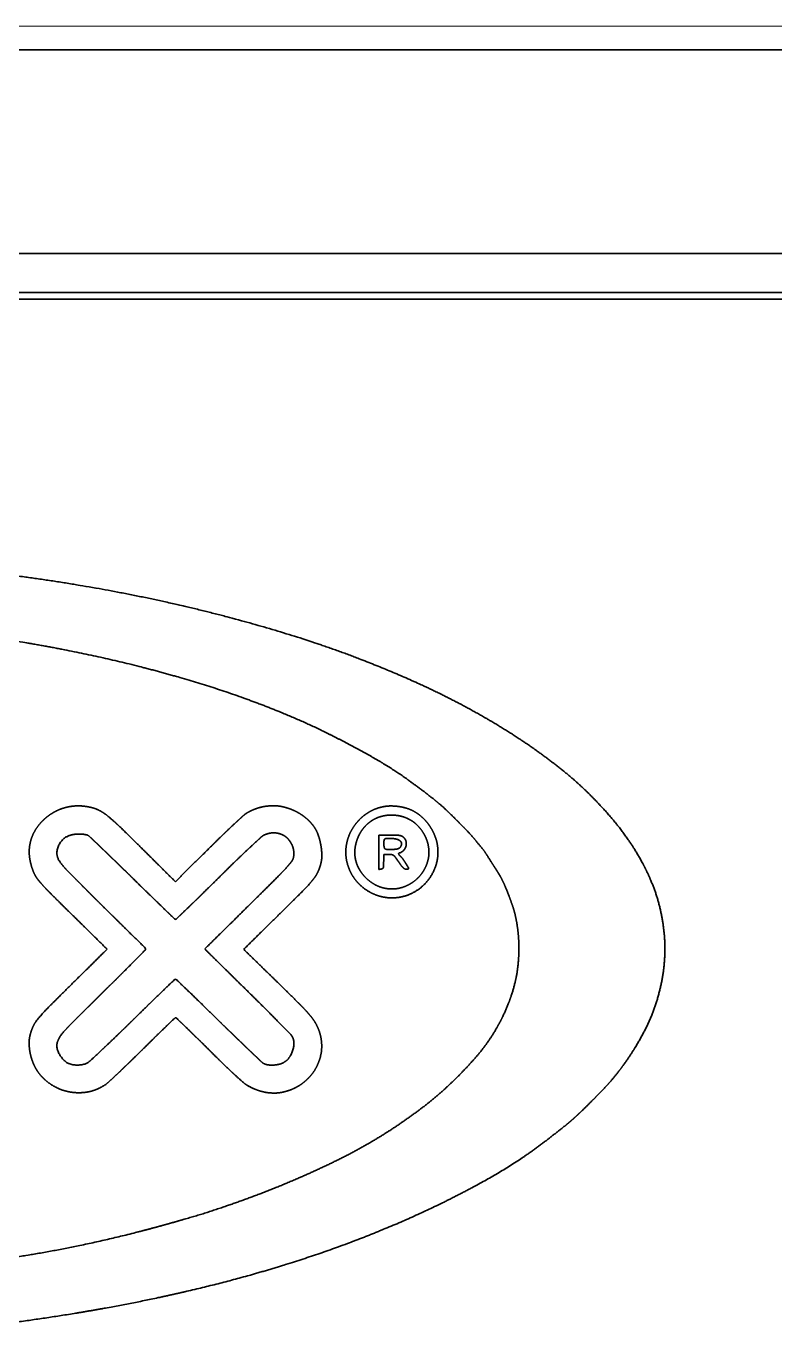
# Model space of a CAD drawing. Header units: millimetres. Extents: x -1803 to 2559, y -1143 to 2136.
# Drawn here: x 1024 to 1081.4, y 747.8 to 848.6 of the extents above; entities that cross this region are included whole.
import ezdxf

# ---------------------------------------------------------------- set-up
doc = ezdxf.new("R2010")
doc.units = ezdxf.units.MM

msp = doc.modelspace()

# ---------------------------------------------------------------- linework, layer by layer
at = {"linetype": 'Continuous', "lineweight": 13}
msp.add_line((1375.25, 848.6), (628.85, 848.6), dxfattribs=at)
at = {"linetype": 'Continuous', "lineweight": 35}
for p, q in [((629.01, 846.8), (1375.1, 846.8)), ((825.13, 831.17), (1178.87, 831.17)), ((824, 827.67), (1180, 827.67)), ((825.13, 828.17), (1178.87, 828.17))]:
    msp.add_line(p, q, dxfattribs=at)
for points, weights, knots in [([(1007.58, 807.7), (1011.87, 807.56), (1016.15, 807.25), (1024.48, 806.32), (1028.52, 805.69), (1036.28, 804.12), (1039.99, 803.18), (1047, 801.06), (1050.29, 799.84), (1054.92, 797.79), (1056.33, 797.1), (1059.02, 795.65), (1060.31, 794.89), (1062.72, 793.32), (1063.85, 792.51), (1065.88, 790.9), (1066.78, 790.09), (1068.18, 788.63), (1068.72, 788.03), (1069.69, 786.83), (1070.13, 786.23), (1070.9, 785.02), (1071.24, 784.42), (1071.83, 783.2), (1072.08, 782.59), (1072.29, 781.96), (1072.65, 780.83), (1072.87, 779.66), (1072.94, 778.47), (1073, 777.3), (1072.9, 776.13), (1072.64, 774.98), (1072.38, 773.78), (1071.96, 772.62), (1071.4, 771.53), (1070.78, 770.34), (1070.06, 769.21), (1068.96, 767.84), (1068.69, 767.52), (1068.03, 766.82), (1067.65, 766.43), (1066.88, 765.66), (1066.5, 765.29), (1065.81, 764.65), (1065.5, 764.39), (1065.13, 764.1), (1065.08, 764.06), (1064.96, 763.97), (1064.9, 763.92), (1064.76, 763.81), (1064.69, 763.75), (1064.56, 763.65), (1064.49, 763.6), (1062.84, 762.28), (1061.16, 761.15), (1057.31, 758.99), (1055.18, 757.93), (1050.59, 755.92), (1048.14, 754.98), (1043.04, 753.29), (1040.41, 752.53), (1035.71, 751.38), (1033.66, 750.93), (1029.46, 750.12), (1027.31, 749.76), (1022.98, 749.12), (1020.8, 748.84), (1016.45, 748.4), (1014.3, 748.22), (1011.92, 748.09), (1011.71, 748.08), (1011.28, 748.05), (1011.07, 748.04), (1010.67, 748.02), (1010.49, 748), (1010.19, 747.99), (1010.08, 747.98), (1008.96, 747.9), (1007.94, 747.85), (1005.33, 747.82), (1003.74, 747.81), (1002.15, 747.81)], [0.500183380401, 0.4999388732, 0.4999388732, 0.499855009697, 0.499855009697, 0.499809750796, 0.499809750796, 0.499555047244, 0.499555047244, 0.499947650353, 0.499947650353, 0.499881287201, 0.499881287201, 0.499835109173, 0.499835109173, 0.499427193991, 0.499427193991, 0.499878871057, 0.499878871057, 0.499671910887, 0.499671910887, 0.499589756027, 0.499589756027, 0.499414632828, 0.499414632828, 0.500183380401, 0.497302684559, 0.497302684559, 0.500183380401, 0.497117011347, 0.497117011347, 0.500183380401, 0.497445301016, 0.497445301016, 0.500183380401, 0.498540240735, 0.498540240735, 0.499933535147, 0.499933535147, 0.500130154229, 0.500130154229, 0.500130665319, 0.500130665319, 0.499882250968, 0.499882250968, 0.500182797371, 0.500182797371, 0.500183255939, 0.500183255939, 0.500183258233, 0.500183258233, 0.50018314509, 0.50018314509, 0.499096540955, 0.499096540955, 0.499773686707, 0.499773686707, 0.499833676241, 0.499833676241, 0.499913916472, 0.499913916472, 0.500081248343, 0.500081248343, 0.500101944085, 0.500101944085, 0.50010346947, 0.50010346947, 0.500095116369, 0.500095116369, 0.500183210322, 0.500183210322, 0.500183200761, 0.500183200761, 0.500183212336, 0.500183212336, 0.500180143757, 0.500180143757, 0.500044021858, 0.500044021858, 0.500172446971, 0.500172446971, 0.500183380401], [0, 0, 0, 0, 0.082363, 0.082363, 0.160727, 0.160727, 0.233956, 0.233956, 0.301026, 0.301026, 0.330863, 0.330863, 0.359474, 0.359474, 0.385852, 0.385852, 0.40899, 0.40899, 0.424371, 0.424371, 0.438465, 0.438465, 0.45161, 0.45161, 0.464184, 0.464184, 0.464184, 0.486607, 0.486607, 0.486607, 0.508666, 0.508666, 0.508666, 0.531623, 0.531623, 0.531623, 0.556518, 0.556518, 0.564289, 0.564289, 0.574395, 0.574395, 0.584418, 0.584418, 0.591853, 0.591853, 0.593073, 0.593073, 0.59466, 0.59466, 0.596328, 0.596328, 0.597823, 0.597823, 0.635373, 0.635373, 0.679551, 0.679551, 0.728095, 0.728095, 0.778765, 0.778765, 0.817546, 0.817546, 0.857813, 0.857813, 0.898487, 0.898487, 0.938485, 0.938485, 0.942452, 0.942452, 0.946384, 0.946384, 0.949794, 0.949794, 0.951807, 0.951807, 0.970612, 0.970612, 1, 1, 1, 1]), ([(996.64, 802.96), (997.71, 803), (998.78, 803.03), (1001.08, 803.05), (1002.32, 803.05), (1004.81, 803.02), (1006.06, 802.99), (1008.43, 802.91), (1009.54, 802.86), (1013.74, 802.61), (1016.82, 802.31), (1022.84, 801.52), (1025.78, 801.01), (1031.45, 799.81), (1034.18, 799.11), (1039.36, 797.55), (1041.8, 796.68), (1044.92, 795.36), (1045.66, 795.03), (1047.14, 794.32), (1047.9, 793.94), (1049.36, 793.17), (1050.07, 792.78), (1051.37, 792.03), (1051.95, 791.67), (1052.76, 791.13), (1053, 790.96), (1053.51, 790.59), (1053.8, 790.38), (1054.36, 789.96), (1054.64, 789.75), (1055.15, 789.35), (1055.38, 789.16), (1055.82, 788.8), (1056.02, 788.62), (1056.51, 788.15), (1056.8, 787.86), (1057.38, 787.28), (1057.66, 786.99), (1058.11, 786.52), (1058.26, 786.34), (1058.46, 786.1), (1058.5, 786.04), (1058.59, 785.93), (1058.64, 785.88), (1058.72, 785.78), (1058.76, 785.73), (1058.81, 785.67), (1058.84, 785.64), (1058.94, 785.53), (1059.02, 785.43), (1059.28, 785.04), (1059.46, 784.75), (1059.83, 784.18), (1060.01, 783.89), (1060.29, 783.44), (1060.39, 783.27), (1060.56, 782.92), (1060.64, 782.75), (1060.81, 782.33), (1060.91, 782.1), (1061.09, 781.62), (1061.17, 781.38), (1061.32, 780.97), (1061.37, 780.8), (1061.55, 780.11), (1061.64, 779.59), (1061.75, 778.53), (1061.77, 777.99), (1061.73, 776.9), (1061.68, 776.36), (1061.49, 775.29), (1061.36, 774.78), (1061.19, 774.27), (1060.62, 772.57), (1059.75, 771.02), (1058.59, 769.65), (1057.21, 768.04), (1055.67, 766.59), (1053.96, 765.33), (1051.94, 763.83), (1049.77, 762.52), (1047.5, 761.43), (1044.85, 760.15), (1042.14, 759.04), (1038.95, 757.95), (1038.55, 757.82), (1037.88, 757.59), (1037.62, 757.51), (1037.07, 757.34), (1036.78, 757.26), (1035.97, 757.02), (1035.44, 756.87), (1030.98, 755.61), (1027, 754.74), (1018.61, 753.45), (1014.23, 752.99), (1005.3, 752.5), (1000.78, 752.47), (991.81, 752.83), (987.38, 753.23), (980.11, 754.26), (977.26, 754.78), (971.75, 756), (969.09, 756.71), (964.06, 758.29), (961.68, 759.17), (957.29, 761.03), (955.29, 762.04), (951.95, 764.04), (950.58, 764.98), (949.28, 765.99), (948.14, 766.88), (947.09, 767.86), (946.13, 768.94), (945.29, 769.9), (944.55, 770.94), (943.92, 772.06), (943.34, 773.1), (942.9, 774.21), (942.61, 775.36), (942.54, 775.66), (942.49, 775.96), (942.42, 776.66), (942.39, 777.05), (942.37, 777.85), (942.37, 778.25), (942.4, 778.97), (942.43, 779.28), (942.55, 779.95), (942.63, 780.31), (942.83, 781.03), (942.95, 781.39), (943.22, 782.12), (943.37, 782.48), (943.71, 783.19), (943.89, 783.54), (944.08, 783.87), (945.8, 786.81), (948.17, 789.25), (951.05, 791.05), (954.87, 793.42), (958.91, 795.39), (963.14, 796.93), (968.22, 798.77), (973.44, 800.16), (978.77, 801.07), (984.68, 802.09), (990.65, 802.72), (996.64, 802.96)], [0.500530011682, 0.500488826119, 0.500488826119, 0.500512803181, 0.500512803181, 0.500512992427, 0.500512992427, 0.500495714084, 0.500495714084, 0.500323490967, 0.500323490967, 0.500273993332, 0.500273993332, 0.500244419752, 0.500244419752, 0.500060546678, 0.500060546678, 0.500440423119, 0.500440423119, 0.500464489874, 0.500464489874, 0.50046076222, 0.50046076222, 0.500349379852, 0.500349379852, 0.500481490675, 0.500481490675, 0.500514979759, 0.500514979759, 0.500515049357, 0.500515049357, 0.500489743587, 0.500489743587, 0.500309509393, 0.500309509393, 0.500511477303, 0.500511477303, 0.500513214125, 0.500513214125, 0.500189137252, 0.500189137252, 0.500526633122, 0.500526633122, 0.500525661898, 0.500525661898, 0.500526413435, 0.500526413435, 0.500396453026, 0.500396453026, 0.499237253813, 0.499237253813, 0.500523066349, 0.500523066349, 0.500516587587, 0.500516587587, 0.500226145757, 0.500226145757, 0.500321231804, 0.500321231804, 0.500492803629, 0.500492803629, 0.500493626164, 0.500493626164, 0.500258803595, 0.500258803595, 0.499576393314, 0.499576393314, 0.49972379255, 0.49972379255, 0.499729709085, 0.499729709085, 0.499624704996, 0.499624704996, 0.500530011682, 0.494419046993, 0.494419046993, 0.500530011682, 0.498359354603, 0.498359354603, 0.500530011682, 0.499042121987, 0.499042121987, 0.500530011682, 0.499929715886, 0.499929715886, 0.50052821453, 0.50052821453, 0.500507445732, 0.500507445732, 0.500514235987, 0.500514235987, 0.5005294771, 0.5005294771, 0.499899154871, 0.499899154871, 0.500131064379, 0.500131064379, 0.500149783332, 0.500149783332, 0.500105598009, 0.500105598009, 0.500290871761, 0.500290871761, 0.500203422834, 0.500203422834, 0.500149719665, 0.500149719665, 0.499742941903, 0.499742941903, 0.499903123612, 0.499903123612, 0.500530011682, 0.499089911713, 0.499089911713, 0.500530011682, 0.498628326019, 0.498628326019, 0.500530011682, 0.497592241639, 0.497592241639, 0.500530011682, 0.499630924945, 0.499630924945, 0.500340358312, 0.500340358312, 0.500339615382, 0.500339615382, 0.49977948044, 0.49977948044, 0.500102667384, 0.500102667384, 0.50022326435, 0.50022326435, 0.500236025772, 0.500236025772, 0.500222577662, 0.500222577662, 0.500530011682, 0.490753093837, 0.490753093837, 0.500530011682, 0.498709601002, 0.498709601002, 0.500530011682, 0.499207031423, 0.499207031423, 0.500530011682, 0.499823329439, 0.499823329439, 0.500530011682], [0, 0, 0, 0, 0.011083, 0.011083, 0.023915, 0.023915, 0.036891, 0.036891, 0.048432, 0.048432, 0.080479, 0.080479, 0.111412, 0.111412, 0.140619, 0.140619, 0.16752, 0.16752, 0.175859, 0.175859, 0.184646, 0.184646, 0.193053, 0.193053, 0.20021, 0.20021, 0.203193, 0.203193, 0.206828, 0.206828, 0.2105, 0.2105, 0.21361, 0.21361, 0.216379, 0.216379, 0.220652, 0.220652, 0.22489, 0.22489, 0.227367, 0.227367, 0.228126, 0.228126, 0.228854, 0.228854, 0.229473, 0.229473, 0.229793, 0.229793, 0.231096, 0.231096, 0.234681, 0.234681, 0.238223, 0.238223, 0.24025, 0.24025, 0.242246, 0.242246, 0.244929, 0.244929, 0.247584, 0.247584, 0.249463, 0.249463, 0.254989, 0.254989, 0.260683, 0.260683, 0.266407, 0.266407, 0.272024, 0.272024, 0.272024, 0.290852, 0.290852, 0.290852, 0.313458, 0.313458, 0.313458, 0.340492, 0.340492, 0.340492, 0.372044, 0.372044, 0.376653, 0.376653, 0.37961, 0.37961, 0.382815, 0.382815, 0.388727, 0.388727, 0.432638, 0.432638, 0.48009, 0.48009, 0.528903, 0.528903, 0.576868, 0.576868, 0.608134, 0.608134, 0.637832, 0.637832, 0.665176, 0.665176, 0.689412, 0.689412, 0.707345, 0.707345, 0.707345, 0.722975, 0.722975, 0.722975, 0.736892, 0.736892, 0.736892, 0.749897, 0.749897, 0.749897, 0.753244, 0.753244, 0.757612, 0.757612, 0.76202, 0.76202, 0.765517, 0.765517, 0.769524, 0.769524, 0.773762, 0.773762, 0.778102, 0.778102, 0.782413, 0.782413, 0.782413, 0.820007, 0.820007, 0.820007, 0.870736, 0.870736, 0.870736, 0.931914, 0.931914, 0.931914, 1, 1, 1, 1]), ([(1030.17, 777.78), (1029.28, 778.66), (1028.4, 779.53), (1026.98, 780.92), (1026.46, 781.44), (1025.69, 782.2), (1025.46, 782.44), (1025.09, 782.85), (1024.95, 783.01), (1024.83, 783.17), (1024.73, 783.3), (1024.65, 783.44), (1024.58, 783.58), (1024.42, 783.94), (1024.3, 784.33), (1024.24, 784.72), (1024.18, 785.09), (1024.18, 785.46), (1024.25, 785.83), (1024.32, 786.19), (1024.44, 786.54), (1024.63, 786.86), (1024.82, 787.19), (1025.06, 787.49), (1025.34, 787.74), (1025.58, 787.97), (1025.85, 788.16), (1026.15, 788.32), (1026.43, 788.48), (1026.73, 788.59), (1027.05, 788.67), (1027.37, 788.75), (1027.69, 788.78), (1028.02, 788.78), (1028.36, 788.77), (1028.7, 788.72), (1029.03, 788.64)], [0.502385608738, 0.502385608738, 0.502385608738, 0.502384305201, 0.502384305201, 0.502302834066, 0.502302834066, 0.501982789895, 0.501982789895, 0.502385608738, 0.500535312055, 0.500535312055, 0.502385608738, 0.499143369456, 0.499143369456, 0.502385608738, 0.497681400517, 0.497681400517, 0.502385608738, 0.49746847013, 0.49746847013, 0.502385608738, 0.498444624345, 0.498444624345, 0.502385608738, 0.499945234687, 0.499945234687, 0.502385608738, 0.499532939703, 0.499532939703, 0.502385608738, 0.49959231034, 0.49959231034, 0.502385608738, 0.500195027527, 0.500195027527, 0.502385608738], [0, 0, 0, 0, 0.229333, 0.229333, 0.365023, 0.365023, 0.427671, 0.427671, 0.465813, 0.465813, 0.465813, 0.495173, 0.495173, 0.495173, 0.567567, 0.567567, 0.567567, 0.635053, 0.635053, 0.635053, 0.700765, 0.700765, 0.700765, 0.768352, 0.768352, 0.768352, 0.827016, 0.827016, 0.827016, 0.883871, 0.883871, 0.883871, 0.940902, 0.940902, 0.940902, 1, 1, 1, 1]), ([(1029.03, 788.64), (1029.25, 788.58), (1029.47, 788.49), (1029.68, 788.37), (1029.91, 788.24), (1030.13, 788.08), (1030.68, 787.61), (1031.02, 787.31), (1032.11, 786.23), (1032.89, 785.47), (1034.24, 784.12), (1034.82, 783.54), (1035.41, 782.96)], [0.502385608738, 0.499204797087, 0.499204797087, 0.502385608738, 0.501025115545, 0.501025115545, 0.502170739993, 0.502170739993, 0.502383571379, 0.502383571379, 0.502385608738, 0.502385608738, 0.502385608738], [0, 0, 0, 0, 0.082486, 0.082486, 0.082486, 0.17719, 0.17719, 0.333959, 0.333959, 0.713056, 0.713056, 1, 1, 1, 1]), ([(1035.41, 782.96), (1036.24, 783.79), (1037.08, 784.62), (1038.25, 785.77), (1038.58, 786.1), (1039.21, 786.71), (1039.51, 787), (1040.07, 787.53), (1040.33, 787.76), (1040.59, 788), (1040.67, 788.08), (1040.76, 788.15), (1040.86, 788.21), (1041.06, 788.34), (1041.28, 788.45), (1041.51, 788.53), (1041.74, 788.62), (1041.98, 788.69), (1042.22, 788.73), (1042.47, 788.77), (1042.71, 788.79), (1042.96, 788.79), (1043.19, 788.79), (1043.43, 788.76), (1043.65, 788.71), (1043.94, 788.64), (1044.21, 788.55), (1044.48, 788.43), (1044.74, 788.32), (1044.98, 788.18), (1045.21, 788.01), (1045.42, 787.86), (1045.62, 787.68), (1045.8, 787.48), (1045.97, 787.29), (1046.11, 787.08), (1046.23, 786.86), (1046.31, 786.69), (1046.38, 786.51), (1046.43, 786.33), (1046.5, 786.13), (1046.54, 785.92), (1046.61, 785.51), (1046.63, 785.3), (1046.64, 785.09), (1046.65, 784.92), (1046.64, 784.75), (1046.61, 784.57), (1046.56, 784.31), (1046.49, 784.06), (1046.39, 783.82), (1046.29, 783.59), (1046.17, 783.38), (1046.02, 783.19), (1045.79, 782.9), (1045.55, 782.62), (1044.65, 781.72), (1044.01, 781.08), (1042.46, 779.56), (1041.55, 778.66), (1040.65, 777.77)], [0.502385608738, 0.502385608738, 0.502385608738, 0.502380068223, 0.502380068223, 0.502375284219, 0.502375284219, 0.502381101475, 0.502381101475, 0.502385608738, 0.501044548416, 0.501044548416, 0.502385608738, 0.500653831632, 0.500653831632, 0.502385608738, 0.500952920317, 0.500952920317, 0.502385608738, 0.500926054773, 0.500926054773, 0.502385608738, 0.500410152163, 0.500410152163, 0.502385608738, 0.500908738245, 0.500908738245, 0.502385608738, 0.500587254262, 0.500587254262, 0.502385608738, 0.500387926501, 0.500387926501, 0.502385608738, 0.499563868626, 0.499563868626, 0.502385608738, 0.501038445645, 0.501038445645, 0.502385608738, 0.501739266118, 0.501739266118, 0.501725102534, 0.501725102534, 0.502385608738, 0.500469460216, 0.500469460216, 0.502385608738, 0.500431750359, 0.500431750359, 0.502385608738, 0.499218531641, 0.499218531641, 0.502385608738, 0.501815386041, 0.501815386041, 0.50238064933, 0.50238064933, 0.502385608738, 0.502385608738, 0.502385608738], [0, 0, 0, 0, 0.14368, 0.14368, 0.200195, 0.200195, 0.25112, 0.25112, 0.293834, 0.293834, 0.293834, 0.307779, 0.307779, 0.307779, 0.337014, 0.337014, 0.337014, 0.367094, 0.367094, 0.367094, 0.3968, 0.3968, 0.3968, 0.424945, 0.424945, 0.424945, 0.459669, 0.459669, 0.459669, 0.493161, 0.493161, 0.493161, 0.52492, 0.52492, 0.52492, 0.554755, 0.554755, 0.554755, 0.576901, 0.576901, 0.576901, 0.601897, 0.601897, 0.626325, 0.626325, 0.626325, 0.646689, 0.646689, 0.646689, 0.677479, 0.677479, 0.677479, 0.705734, 0.705734, 0.705734, 0.74822, 0.74822, 0.852914, 0.852914, 1, 1, 1, 1]), ([(1051.19, 781.82), (1050.55, 781.98), (1049.98, 782.3), (1049.51, 782.77), (1049.18, 783.1), (1048.92, 783.49), (1048.74, 783.93), (1048.56, 784.37), (1048.47, 784.83), (1048.48, 785.3), (1048.49, 785.77), (1048.6, 786.23), (1048.79, 786.66), (1048.99, 787.09), (1049.27, 787.48), (1049.61, 787.81), (1049.83, 788.02), (1050.08, 788.2), (1050.35, 788.35), (1050.6, 788.5), (1050.87, 788.6), (1051.16, 788.67), (1051.45, 788.75), (1051.75, 788.78), (1052.04, 788.77), (1052.36, 788.76), (1052.68, 788.72), (1052.99, 788.64)], [0.505285050861, 0.492877530319, 0.492877530319, 0.505285050861, 0.498629275067, 0.498629275067, 0.505285050861, 0.498327837954, 0.498327837954, 0.505285050861, 0.498412383273, 0.498412383273, 0.505285050861, 0.498947960399, 0.498947960399, 0.505285050861, 0.502789496049, 0.502789496049, 0.505285050861, 0.502147355238, 0.502147355238, 0.505285050861, 0.502283922194, 0.502283922194, 0.505285050861, 0.503276205561, 0.503276205561, 0.505285050861], [0, 0, 0, 0, 0.181526, 0.181526, 0.181526, 0.310257, 0.310257, 0.310257, 0.436315, 0.436315, 0.436315, 0.561227, 0.561227, 0.561227, 0.686191, 0.686191, 0.686191, 0.765517, 0.765517, 0.765517, 0.841441, 0.841441, 0.841441, 0.918259, 0.918259, 0.918259, 1, 1, 1, 1]), ([(1052.99, 788.64), (1053.39, 788.54), (1053.76, 788.36), (1054.09, 788.11), (1054.43, 787.85), (1054.73, 787.53), (1054.96, 787.16), (1055.2, 786.79), (1055.37, 786.39), (1055.47, 785.96), (1055.56, 785.55), (1055.57, 785.13), (1055.51, 784.71), (1055.4, 784.06), (1055.12, 783.46), (1054.69, 782.96), (1054.27, 782.46), (1053.72, 782.09), (1053.1, 781.89), (1052.48, 781.69), (1051.82, 781.66), (1051.19, 781.82)], [0.505285050861, 0.49823831638, 0.49823831638, 0.505285050861, 0.5002469744, 0.5002469744, 0.505285050861, 0.500341588689, 0.500341588689, 0.505285050861, 0.498873018323, 0.498873018323, 0.505285050861, 0.49310962899, 0.49310962899, 0.505285050861, 0.492487190899, 0.492487190899, 0.505285050861, 0.492396094989, 0.492396094989, 0.505285050861], [0, 0, 0, 0, 0.117937, 0.117937, 0.117937, 0.2412, 0.2412, 0.2412, 0.364244, 0.364244, 0.364244, 0.480722, 0.480722, 0.480722, 0.659324, 0.659324, 0.659324, 0.832056, 0.832056, 0.832056, 1, 1, 1, 1]), ([(1050.95, 787.89), (1051.2, 787.98), (1051.46, 788.04), (1051.74, 788.07), (1052.01, 788.09), (1052.29, 788.07), (1052.56, 788.02), (1052.83, 787.97), (1053.09, 787.88), (1053.33, 787.75), (1053.56, 787.64), (1053.77, 787.48), (1053.96, 787.3), (1054.23, 787.03), (1054.44, 786.72), (1054.6, 786.38), (1054.75, 786.05), (1054.84, 785.69), (1054.85, 785.33), (1054.87, 784.97), (1054.81, 784.62), (1054.68, 784.28), (1054.55, 783.94), (1054.35, 783.62), (1054.11, 783.35), (1053.83, 783.05), (1053.51, 782.81), (1053.14, 782.65), (1052.78, 782.48), (1052.39, 782.4), (1052, 782.4), (1051.6, 782.41), (1051.21, 782.49), (1050.86, 782.66), (1050.49, 782.84), (1050.17, 783.08), (1049.9, 783.38), (1049.75, 783.55), (1049.62, 783.73), (1049.51, 783.92), (1049.41, 784.1), (1049.32, 784.29), (1049.27, 784.49), (1049.21, 784.69), (1049.18, 784.89), (1049.17, 785.1), (1049.16, 785.31), (1049.18, 785.52), (1049.22, 785.72), (1049.27, 785.97), (1049.34, 786.21), (1049.45, 786.44), (1049.55, 786.66), (1049.67, 786.87), (1049.83, 787.06), (1049.97, 787.24), (1050.14, 787.41), (1050.34, 787.55), (1050.52, 787.69), (1050.73, 787.8), (1050.95, 787.89)], [0.502319417941, 0.498841101124, 0.498841101124, 0.502319417941, 0.499234539359, 0.499234539359, 0.502319417941, 0.49913508325, 0.49913508325, 0.502319417941, 0.498139626682, 0.498139626682, 0.502319417941, 0.497157558729, 0.497157558729, 0.502319417941, 0.495765784998, 0.495765784998, 0.502319417941, 0.495557388831, 0.495557388831, 0.502319417941, 0.496467848786, 0.496467848786, 0.502319417941, 0.495524076226, 0.495524076226, 0.502319417941, 0.494424467193, 0.494424467193, 0.502319417941, 0.494436178298, 0.494436178298, 0.502319417941, 0.495561630154, 0.495561630154, 0.502319417941, 0.50060681401, 0.50060681401, 0.502319417941, 0.499865676743, 0.499865676743, 0.502319417941, 0.499756370219, 0.499756370219, 0.502319417941, 0.500179374878, 0.500179374878, 0.502319417941, 0.500107424029, 0.500107424029, 0.502319417941, 0.499691875406, 0.499691875406, 0.502319417941, 0.499526487568, 0.499526487568, 0.502319417941, 0.499226860686, 0.499226860686, 0.502319417941], [0, 0, 0, 0, 0.041756, 0.041756, 0.041756, 0.084639, 0.084639, 0.084639, 0.127165, 0.127165, 0.127165, 0.168101, 0.168101, 0.168101, 0.227831, 0.227831, 0.227831, 0.2859, 0.2859, 0.2859, 0.344062, 0.344062, 0.344062, 0.404407, 0.404407, 0.404407, 0.471616, 0.471616, 0.471616, 0.53813, 0.53813, 0.53813, 0.605741, 0.605741, 0.605741, 0.676147, 0.676147, 0.676147, 0.715052, 0.715052, 0.715052, 0.751841, 0.751841, 0.751841, 0.788159, 0.788159, 0.788159, 0.825764, 0.825764, 0.825764, 0.870699, 0.870699, 0.870699, 0.914573, 0.914573, 0.914573, 0.957525, 0.957525, 0.957525, 1, 1, 1, 1]), ([(1037.66, 777.8), (1038.75, 776.72), (1039.84, 775.65), (1041.35, 774.16), (1041.77, 773.75), (1042.55, 772.97), (1042.91, 772.6), (1043.58, 771.92), (1043.89, 771.61), (1044.2, 771.29), (1044.25, 771.25), (1044.29, 771.19), (1044.33, 771.14), (1044.43, 771), (1044.48, 770.83), (1044.49, 770.66), (1044.5, 770.46), (1044.48, 770.26), (1044.43, 770.07), (1044.37, 769.87), (1044.28, 769.68), (1044.17, 769.51), (1044.07, 769.35), (1043.93, 769.22), (1043.77, 769.12), (1043.66, 769.05), (1043.54, 769), (1043.42, 768.96), (1043.27, 768.93), (1043.12, 768.9), (1042.96, 768.89), (1042.81, 768.88), (1042.67, 768.89), (1042.52, 768.9), (1042.4, 768.92), (1042.28, 768.96), (1042.18, 769.01), (1042.12, 769.05), (1042.07, 769.08), (1042.02, 769.13), (1041.7, 769.43), (1041.39, 769.73), (1040.7, 770.38), (1040.34, 770.74), (1039.55, 771.5), (1039.13, 771.9), (1038.3, 772.72), (1037.89, 773.13), (1037.12, 773.87), (1036.77, 774.22), (1036.09, 774.86), (1035.78, 775.17), (1035.46, 775.47), (1035.45, 775.48), (1035.43, 775.49), (1035.41, 775.49), (1035.4, 775.49), (1035.38, 775.48), (1035.37, 775.47), (1035.05, 775.17), (1034.74, 774.87), (1034.08, 774.23), (1033.73, 773.9), (1032.98, 773.16), (1032.57, 772.76), (1031.75, 771.95), (1031.33, 771.55), (1030.55, 770.79), (1030.18, 770.44), (1029.5, 769.8), (1029.18, 769.5), (1028.87, 769.21), (1028.81, 769.15), (1028.74, 769.1), (1028.66, 769.06), (1028.55, 769), (1028.43, 768.95), (1028.31, 768.93), (1028.17, 768.9), (1028.02, 768.89), (1027.88, 768.89), (1027.74, 768.89), (1027.6, 768.9), (1027.46, 768.93), (1027.34, 768.95), (1027.23, 769), (1027.12, 769.06), (1027.03, 769.12), (1026.94, 769.18), (1026.86, 769.26), (1026.77, 769.35), (1026.69, 769.45), (1026.61, 769.56), (1026.54, 769.66), (1026.48, 769.77), (1026.42, 769.89), (1026.38, 769.99), (1026.34, 770.09), (1026.33, 770.2), (1026.3, 770.37), (1026.32, 770.55), (1026.38, 770.72), (1026.45, 770.91), (1026.55, 771.09), (1026.68, 771.25), (1026.92, 771.54), (1027.17, 771.81), (1028.22, 772.86), (1029, 773.64), (1030.22, 774.84), (1030.65, 775.26), (1031.43, 776.04), (1031.79, 776.4), (1032.47, 777.09), (1032.79, 777.41), (1033.11, 777.74), (1033.13, 777.75), (1033.13, 777.77), (1033.13, 777.79), (1033.13, 777.81), (1033.13, 777.82), (1033.12, 777.84), (1033.06, 777.9), (1033, 777.96), (1032.87, 778.1), (1032.8, 778.17), (1032.65, 778.33), (1032.56, 778.41), (1032.34, 778.62), (1032.21, 778.74), (1031.79, 779.15), (1031.51, 779.43), (1030.89, 780.05), (1030.55, 780.38), (1029.85, 781.07), (1029.49, 781.43), (1028.49, 782.43), (1027.85, 783.07), (1026.99, 783.94), (1026.78, 784.17), (1026.59, 784.43), (1026.48, 784.57), (1026.4, 784.74), (1026.35, 784.91), (1026.31, 785.08), (1026.31, 785.26), (1026.35, 785.43), (1026.39, 785.61), (1026.46, 785.78), (1026.56, 785.93), (1026.65, 786.08), (1026.77, 786.21), (1026.91, 786.31), (1027.06, 786.42), (1027.23, 786.5), (1027.41, 786.54), (1027.61, 786.6), (1027.81, 786.62), (1028.09, 786.62), (1028.15, 786.62), (1028.29, 786.61), (1028.36, 786.6), (1028.48, 786.58), (1028.54, 786.57), (1028.6, 786.55), (1028.64, 786.55), (1028.67, 786.53), (1028.7, 786.52), (1028.75, 786.49), (1028.79, 786.46), (1028.83, 786.42), (1029.15, 786.12), (1029.47, 785.81), (1030.15, 785.16), (1030.51, 784.81), (1031.29, 784.05), (1031.71, 783.65), (1032.54, 782.83), (1032.95, 782.42), (1033.72, 781.68), (1034.07, 781.34), (1034.74, 780.69), (1035.06, 780.38), (1035.38, 780.08), (1035.39, 780.07), (1035.4, 780.06), (1035.42, 780.06), (1035.44, 780.06), (1035.45, 780.07), (1035.46, 780.08), (1035.78, 780.38), (1036.09, 780.69), (1036.76, 781.33), (1037.11, 781.67), (1037.87, 782.42), (1038.28, 782.82), (1039.16, 783.69), (1039.63, 784.16), (1040.46, 784.96), (1040.81, 785.29), (1041.44, 785.88), (1041.71, 786.13), (1041.98, 786.38), (1042.06, 786.45), (1042.14, 786.51), (1042.24, 786.55)], [0.502991588601, 0.502991588601, 0.502991588601, 0.502990800544, 0.502990800544, 0.502989733862, 0.502989733862, 0.502991388667, 0.502991388667, 0.502991588601, 0.50150136401, 0.50150136401, 0.502991588601, 0.491035997271, 0.491035997271, 0.502991588601, 0.498583026918, 0.498583026918, 0.502991588601, 0.49890575861, 0.49890575861, 0.502991588601, 0.495497924989, 0.495497924989, 0.502991588601, 0.499009464949, 0.499009464949, 0.502991588601, 0.501472299887, 0.501472299887, 0.502991588601, 0.501437235166, 0.501437235166, 0.502991588601, 0.497133179096, 0.497133179096, 0.502991588601, 0.500238649132, 0.500238649132, 0.502991588601, 0.502991245745, 0.502991245745, 0.502988313068, 0.502988313068, 0.502990205647, 0.502990205647, 0.502990969237, 0.502990969237, 0.502989918616, 0.502989918616, 0.502991574886, 0.502991574886, 0.502991588601, 0.478753483496, 0.478753483496, 0.502991588601, 0.47871896733, 0.47871896733, 0.502991588601, 0.50299157391, 0.50299157391, 0.50298986958, 0.50298986958, 0.502990949751, 0.502990949751, 0.502988819459, 0.502988819459, 0.502985419238, 0.502985419238, 0.502990465633, 0.502990465633, 0.502991588601, 0.500273556417, 0.500273556417, 0.502991588601, 0.499296743625, 0.499296743625, 0.502991588601, 0.501290785503, 0.501290785503, 0.502991588601, 0.501264509632, 0.501264509632, 0.502991588601, 0.498624923767, 0.498624923767, 0.502991588601, 0.500141650486, 0.500141650486, 0.502991588601, 0.501753720347, 0.501753720347, 0.502991588601, 0.501741680914, 0.501741680914, 0.502991588601, 0.499755991123, 0.499755991123, 0.502991588601, 0.491828668222, 0.491828668222, 0.502991588601, 0.498462491039, 0.498462491039, 0.502991588601, 0.502589531697, 0.502589531697, 0.502990016614, 0.502990016614, 0.502990806349, 0.502990806349, 0.502989487511, 0.502989487511, 0.502991567351, 0.502991567351, 0.502991588601, 0.477812203032, 0.477812203032, 0.502991588601, 0.480499676307, 0.480499676307, 0.502991588601, 0.502980712939, 0.502980712939, 0.502941086895, 0.502941086895, 0.502969959962, 0.502969959962, 0.502981135455, 0.502981135455, 0.502991426259, 0.502991426259, 0.502991362992, 0.502991362992, 0.502991434082, 0.502991434082, 0.502988502912, 0.502988502912, 0.502320026497, 0.502320026497, 0.502991588601, 0.496158251102, 0.496158251102, 0.502991588601, 0.493790241356, 0.493790241356, 0.502991588601, 0.498137724127, 0.498137724127, 0.502991588601, 0.496709399876, 0.496709399876, 0.502991588601, 0.497460066799, 0.497460066799, 0.502991588601, 0.50008472645, 0.50008472645, 0.502770367278, 0.502770367278, 0.502758975254, 0.502758975254, 0.50275624587, 0.50275624587, 0.502991588601, 0.499636628056, 0.499636628056, 0.502991588601, 0.500353844366, 0.500353844366, 0.502991588601, 0.502991436007, 0.502991436007, 0.502989492256, 0.502989492256, 0.502990727689, 0.502990727689, 0.502991085639, 0.502991085639, 0.502990228664, 0.502990228664, 0.50299157942, 0.50299157942, 0.502991588601, 0.478689744323, 0.478689744323, 0.502991588601, 0.478511897721, 0.478511897721, 0.502991588601, 0.502991579103, 0.502991579103, 0.502990203721, 0.502990203721, 0.502991076303, 0.502991076303, 0.502989164994, 0.502989164994, 0.502977199712, 0.502977199712, 0.502984879049, 0.502984879049, 0.502991588601, 0.4990028038, 0.4990028038, 0.502991588601], [0, 0, 0, 0, 0.044593, 0.044593, 0.061867, 0.061867, 0.076832, 0.076832, 0.08978, 0.08978, 0.08978, 0.091737, 0.091737, 0.091737, 0.09673, 0.09673, 0.09673, 0.102739, 0.102739, 0.102739, 0.109032, 0.109032, 0.109032, 0.114782, 0.114782, 0.114782, 0.118821, 0.118821, 0.118821, 0.123598, 0.123598, 0.123598, 0.128276, 0.128276, 0.128276, 0.132039, 0.132039, 0.132039, 0.134109, 0.134109, 0.134109, 0.14812, 0.14812, 0.164308, 0.164308, 0.183012, 0.183012, 0.201569, 0.201569, 0.217276, 0.217276, 0.231333, 0.231333, 0.231333, 0.231891, 0.231891, 0.231891, 0.232476, 0.232476, 0.232476, 0.247774, 0.247774, 0.264871, 0.264871, 0.285069, 0.285069, 0.305504, 0.305504, 0.323371, 0.323371, 0.338641, 0.338641, 0.338641, 0.341682, 0.341682, 0.341682, 0.34615, 0.34615, 0.34615, 0.351266, 0.351266, 0.351266, 0.356343, 0.356343, 0.356343, 0.360713, 0.360713, 0.360713, 0.364774, 0.364774, 0.364774, 0.369463, 0.369463, 0.369463, 0.374126, 0.374126, 0.374126, 0.378118, 0.378118, 0.378118, 0.38468, 0.38468, 0.38468, 0.392442, 0.392442, 0.392442, 0.406703, 0.406703, 0.448843, 0.448843, 0.471776, 0.471776, 0.491196, 0.491196, 0.508546, 0.508546, 0.508546, 0.509304, 0.509304, 0.509304, 0.510028, 0.510028, 0.510028, 0.513628, 0.513628, 0.517892, 0.517892, 0.52281, 0.52281, 0.530557, 0.530557, 0.547387, 0.547387, 0.567375, 0.567375, 0.58866, 0.58866, 0.626664, 0.626664, 0.640023, 0.640023, 0.640023, 0.647704, 0.647704, 0.647704, 0.655129, 0.655129, 0.655129, 0.663119, 0.663119, 0.663119, 0.670857, 0.670857, 0.670857, 0.679059, 0.679059, 0.679059, 0.688273, 0.688273, 0.691378, 0.691378, 0.694458, 0.694458, 0.697131, 0.697131, 0.697131, 0.698811, 0.698811, 0.698811, 0.701267, 0.701267, 0.701267, 0.72136, 0.72136, 0.744404, 0.744404, 0.771163, 0.771163, 0.797754, 0.797754, 0.820249, 0.820249, 0.840413, 0.840413, 0.840413, 0.841134, 0.841134, 0.841134, 0.841892, 0.841892, 0.841892, 0.864029, 0.864029, 0.888729, 0.888729, 0.917924, 0.917924, 0.951434, 0.951434, 0.976133, 0.976133, 0.994792, 0.994792, 0.994792, 1, 1, 1, 1]), ([(1042.24, 786.55), (1042.4, 786.62), (1042.57, 786.67), (1042.75, 786.7), (1042.92, 786.72), (1043.1, 786.71), (1043.27, 786.68), (1043.43, 786.64), (1043.59, 786.58), (1043.74, 786.5), (1043.88, 786.41), (1044.01, 786.3), (1044.11, 786.17), (1044.19, 786.07), (1044.26, 785.97), (1044.31, 785.86), (1044.37, 785.76), (1044.41, 785.65), (1044.44, 785.54), (1044.47, 785.43), (1044.49, 785.31), (1044.49, 785.2), (1044.5, 785.08), (1044.49, 784.96), (1044.47, 784.85), (1044.45, 784.73), (1044.4, 784.62), (1044.33, 784.52), (1044.2, 784.36), (1044.07, 784.2), (1043.68, 783.77), (1043.42, 783.5), (1042.45, 782.53), (1041.74, 781.83), (1039.91, 780.02), (1038.79, 778.91), (1037.66, 777.8)], [0.502991588601, 0.49916307112, 0.49916307112, 0.502991588601, 0.498468599275, 0.498468599275, 0.502991588601, 0.498156894055, 0.498156894055, 0.502991588601, 0.497749591133, 0.497749591133, 0.502991588601, 0.501553150101, 0.501553150101, 0.502991588601, 0.500863220468, 0.500863220468, 0.502991588601, 0.500763961008, 0.500763961008, 0.502991588601, 0.501170587794, 0.501170587794, 0.502991588601, 0.493879289141, 0.493879289141, 0.502991588601, 0.502529044617, 0.502529044617, 0.502920225138, 0.502920225138, 0.502991132136, 0.502991132136, 0.502991588601, 0.502991588601, 0.502991588601], [0, 0, 0, 0, 0.038007, 0.038007, 0.038007, 0.07528, 0.07528, 0.07528, 0.111897, 0.111897, 0.111897, 0.148388, 0.148388, 0.148388, 0.175701, 0.175701, 0.175701, 0.201374, 0.201374, 0.201374, 0.22668, 0.22668, 0.22668, 0.252957, 0.252957, 0.252957, 0.280159, 0.280159, 0.280159, 0.326922, 0.326922, 0.41281, 0.41281, 0.639658, 0.639658, 1, 1, 1, 1]), ([(1051, 786.54), (1051.29, 786.54), (1051.58, 786.54), (1052.03, 786.54), (1052.2, 786.54), (1052.45, 786.53), (1052.53, 786.52), (1052.61, 786.51), (1052.67, 786.5), (1052.73, 786.48), (1052.78, 786.45), (1052.83, 786.43), (1052.88, 786.4), (1052.92, 786.36)], [0.505968764541, 0.505968764541, 0.505968764541, 0.505946008274, 0.505946008274, 0.505033225282, 0.505033225282, 0.505968764541, 0.502348463789, 0.502348463789, 0.505968764541, 0.502461028042, 0.502461028042, 0.505968764541], [0, 0, 0, 0, 0.439976, 0.439976, 0.695191, 0.695191, 0.824259, 0.824259, 0.824259, 0.912208, 0.912208, 0.912208, 1, 1, 1, 1]), ([(1052.92, 786.36), (1052.98, 786.3), (1053.03, 786.22), (1053.07, 786.14), (1053.1, 786.06), (1053.12, 785.97), (1053.12, 785.88), (1053.12, 785.78), (1053.1, 785.69), (1053.07, 785.61), (1053.04, 785.52), (1052.99, 785.45), (1052.93, 785.38), (1052.91, 785.35), (1052.88, 785.33), (1052.83, 785.28), (1052.8, 785.26), (1052.74, 785.23), (1052.72, 785.21), (1052.69, 785.2), (1052.67, 785.19), (1052.66, 785.18), (1052.64, 785.18), (1052.61, 785.18), (1052.58, 785.18), (1052.56, 785.16), (1052.54, 785.15), (1052.53, 785.13), (1052.53, 785.1), (1052.54, 785.07), (1052.55, 785.04), (1052.58, 785.01), (1052.61, 784.97), (1052.65, 784.93), (1052.69, 784.89), (1052.75, 784.84), (1052.79, 784.79), (1052.84, 784.73), (1052.91, 784.62), (1052.98, 784.52), (1053.12, 784.3), (1053.19, 784.19), (1053.25, 784.08), (1053.28, 784.05), (1053.29, 784), (1053.29, 783.96), (1053.29, 783.95), (1053.28, 783.95), (1053.27, 783.94), (1053.26, 783.94), (1053.25, 783.93), (1053.23, 783.93), (1053.21, 783.92), (1053.19, 783.92), (1053.14, 783.92), (1053.12, 783.92), (1053.1, 783.92), (1053.06, 783.92), (1053.02, 783.93), (1052.99, 783.95), (1052.94, 783.98), (1052.9, 784.01), (1052.86, 784.05), (1052.81, 784.1), (1052.76, 784.16), (1052.65, 784.31), (1052.59, 784.4), (1052.44, 784.61), (1052.36, 784.73), (1052.27, 784.85), (1052.24, 784.9), (1052.19, 784.95), (1052.14, 784.98), (1052.1, 785.01), (1052.05, 785.03), (1052, 785.04), (1051.93, 785.05), (1051.85, 785.06), (1051.64, 785.06), (1051.51, 785.06), (1051.39, 785.06)], [0.505968764541, 0.49801041182, 0.49801041182, 0.505968764541, 0.500240074214, 0.500240074214, 0.505968764541, 0.500424815842, 0.500424815842, 0.505968764541, 0.49913542679, 0.49913542679, 0.505968764541, 0.505450744428, 0.505450744428, 0.505346615458, 0.505346615458, 0.505284931706, 0.505284931706, 0.505968764541, 0.497205420398, 0.497205420398, 0.505968764541, 0.491954805147, 0.491954805147, 0.505968764541, 0.448890091762, 0.448890091762, 0.505968764541, 0.494834975897, 0.494834975897, 0.505968764541, 0.505238269766, 0.505238269766, 0.505968764541, 0.503937938609, 0.503937938609, 0.505968764541, 0.505880670568, 0.505880670568, 0.505930331788, 0.505930331788, 0.505968764541, 0.493759212928, 0.493759212928, 0.505968764541, 0.451255651374, 0.451255651374, 0.505968764541, 0.504580626528, 0.504580626528, 0.505968764541, 0.504971524241, 0.504971524241, 0.505580371879, 0.505580371879, 0.505968764541, 0.493571329755, 0.493571329755, 0.505968764541, 0.503824014693, 0.503824014693, 0.505968764541, 0.505064449606, 0.505064449606, 0.505869876538, 0.505869876538, 0.505926557176, 0.505926557176, 0.505968764541, 0.502055180906, 0.502055180906, 0.505968764541, 0.495373185573, 0.495373185573, 0.505968764541, 0.505131635976, 0.505131635976, 0.505968764541, 0.505968764541, 0.505968764541], [0, 0, 0, 0, 0.061197, 0.061197, 0.061197, 0.124985, 0.124985, 0.124985, 0.188928, 0.188928, 0.188928, 0.249915, 0.249915, 0.249915, 0.274574, 0.274574, 0.298465, 0.298465, 0.318791, 0.318791, 0.318791, 0.33165, 0.33165, 0.33165, 0.350358, 0.350358, 0.350358, 0.363898, 0.363898, 0.363898, 0.383619, 0.383619, 0.383619, 0.415183, 0.415183, 0.415183, 0.455692, 0.455692, 0.455692, 0.52665, 0.52665, 0.598845, 0.598845, 0.598845, 0.621777, 0.621777, 0.621777, 0.625801, 0.625801, 0.625801, 0.633306, 0.633306, 0.633306, 0.643379, 0.643379, 0.655166, 0.655166, 0.655166, 0.67374, 0.67374, 0.67374, 0.698487, 0.698487, 0.698487, 0.733763, 0.733763, 0.785508, 0.785508, 0.854187, 0.854187, 0.854187, 0.883271, 0.883271, 0.883271, 0.906697, 0.906697, 0.906697, 0.942888, 0.942888, 1, 1, 1, 1]), ([(1051.41, 786.09), (1051.41, 786.13), (1051.42, 786.17), (1051.44, 786.2), (1051.45, 786.22), (1051.48, 786.24), (1051.5, 786.25), (1051.54, 786.27), (1051.58, 786.28), (1051.62, 786.28), (1051.7, 786.28), (1051.79, 786.28), (1052.03, 786.28), (1052.19, 786.27), (1052.35, 786.23), (1052.47, 786.21), (1052.57, 786.16), (1052.66, 786.08), (1052.73, 786.02), (1052.76, 785.94), (1052.75, 785.85), (1052.75, 785.76), (1052.71, 785.67), (1052.65, 785.6), (1052.62, 785.57), (1052.58, 785.54), (1052.55, 785.52), (1052.51, 785.5), (1052.46, 785.48), (1052.42, 785.47), (1052.36, 785.46), (1052.3, 785.45), (1052.15, 785.44), (1052.06, 785.44), (1051.86, 785.44), (1051.75, 785.44), (1051.63, 785.44), (1051.59, 785.44), (1051.55, 785.45), (1051.51, 785.47), (1051.48, 785.48), (1051.46, 785.51), (1051.45, 785.53), (1051.43, 785.58), (1051.42, 785.62), (1051.41, 785.67), (1051.41, 785.71), (1051.4, 785.74), (1051.4, 785.81), (1051.4, 785.85), (1051.4, 785.93), (1051.4, 785.97), (1051.4, 786.04), (1051.4, 786.06), (1051.41, 786.09)], [0.50032311362, 0.49536344762, 0.49536344762, 0.50032311362, 0.480355889786, 0.480355889786, 0.50032311362, 0.495446039674, 0.495446039674, 0.50032311362, 0.500235085618, 0.500235085618, 0.498590259873, 0.498590259873, 0.50032311362, 0.489226631339, 0.489226631339, 0.50032311362, 0.465893881852, 0.465893881852, 0.50032311362, 0.482026823239, 0.482026823239, 0.50032311362, 0.495986861219, 0.495986861219, 0.50032311362, 0.497164847113, 0.497164847113, 0.50032311362, 0.498948352093, 0.498948352093, 0.500195635226, 0.500195635226, 0.500286456914, 0.500286456914, 0.50032311362, 0.494783898129, 0.494783898129, 0.50032311362, 0.474029286757, 0.474029286757, 0.50032311362, 0.497873177315, 0.497873177315, 0.50032311362, 0.500092924873, 0.500092924873, 0.500214448005, 0.500214448005, 0.500212395514, 0.500212395514, 0.49989229546, 0.49989229546, 0.50032311362], [0, 0, 0, 0, 0.024625, 0.024625, 0.024625, 0.044527, 0.044527, 0.044527, 0.073269, 0.073269, 0.073269, 0.134061, 0.134061, 0.249864, 0.249864, 0.249864, 0.335071, 0.335071, 0.335071, 0.399079, 0.399079, 0.399079, 0.474462, 0.474462, 0.474462, 0.509923, 0.509923, 0.509923, 0.547597, 0.547597, 0.547597, 0.597696, 0.597696, 0.673679, 0.673679, 0.767453, 0.767453, 0.767453, 0.803414, 0.803414, 0.803414, 0.830443, 0.830443, 0.830443, 0.872704, 0.872704, 0.872704, 0.903751, 0.903751, 0.938971, 0.938971, 0.972974, 0.972974, 1, 1, 1, 1]), ([(1051.39, 785.06), (1051.39, 784.87), (1051.39, 784.69), (1051.38, 784.4), (1051.38, 784.29), (1051.38, 784.18), (1051.38, 784.13), (1051.37, 784.08), (1051.35, 784.04), (1051.34, 784.01), (1051.32, 783.98), (1051.3, 783.97), (1051.26, 783.95), (1051.23, 783.93), (1051.19, 783.93), (1051.13, 783.92), (1051.06, 783.91), (1051, 783.9)], [0.505968764541, 0.505968764541, 0.505968764541, 0.505928466576, 0.505928466576, 0.505968764541, 0.502508268431, 0.502508268431, 0.505968764541, 0.485613121953, 0.485613121953, 0.505968764541, 0.499029919271, 0.499029919271, 0.505968764541, 0.505968764541, 0.505968764541, 0.505968764541], [0, 0, 0, 0, 0.393477, 0.393477, 0.628873, 0.628873, 0.628873, 0.730297, 0.730297, 0.730297, 0.795033, 0.795033, 0.795033, 0.870679, 0.870679, 0.870679, 1, 1, 1, 1]), ([(1040.65, 777.77), (1041.51, 776.93), (1042.38, 776.08), (1043.87, 774.63), (1044.49, 774.01), (1045.38, 773.12), (1045.64, 772.82), (1045.89, 772.51), (1046.06, 772.3), (1046.19, 772.07), (1046.3, 771.83), (1046.42, 771.57), (1046.51, 771.31), (1046.56, 771.04), (1046.65, 770.59), (1046.66, 770.14), (1046.57, 769.7), (1046.48, 769.25), (1046.3, 768.82), (1046.05, 768.43), (1045.79, 768.04), (1045.46, 767.71), (1045.08, 767.43), (1044.69, 767.16), (1044.26, 766.96), (1043.8, 766.85), (1043.56, 766.78), (1043.32, 766.75), (1043.07, 766.74), (1042.81, 766.74), (1042.56, 766.75), (1042.31, 766.8), (1042.06, 766.85), (1041.8, 766.92), (1041.56, 767.02), (1041.31, 767.12), (1041.07, 767.24), (1040.84, 767.38), (1040.73, 767.45), (1040.64, 767.53), (1040.3, 767.83), (1040.05, 768.06), (1039.51, 768.56), (1039.22, 768.84), (1038.6, 769.45), (1038.27, 769.77), (1037.63, 770.41), (1037.32, 770.72), (1036.73, 771.29), (1036.47, 771.55), (1035.96, 772.04), (1035.72, 772.27), (1035.48, 772.5), (1035.47, 772.52), (1035.45, 772.53), (1035.43, 772.53), (1035.41, 772.53), (1035.39, 772.52), (1035.37, 772.5), (1035.13, 772.27), (1034.88, 772.03), (1034.36, 771.53), (1034.08, 771.26), (1033.49, 770.68), (1033.17, 770.36), (1032.48, 769.68), (1032.12, 769.33), (1031.46, 768.69), (1031.17, 768.41), (1030.65, 767.92), (1030.42, 767.72), (1030.19, 767.51), (1030.09, 767.42), (1029.98, 767.34), (1029.86, 767.27), (1029.42, 767.01), (1028.94, 766.84), (1028.42, 766.79), (1027.9, 766.73), (1027.37, 766.78), (1026.87, 766.93), (1026.36, 767.09), (1025.9, 767.34), (1025.5, 767.68), (1025.1, 768.01), (1024.79, 768.41), (1024.57, 768.88), (1024.49, 769.06), (1024.42, 769.25), (1024.3, 769.63), (1024.26, 769.83), (1024.2, 770.23), (1024.19, 770.42), (1024.19, 770.62), (1024.19, 770.79), (1024.21, 770.96), (1024.25, 771.13), (1024.3, 771.37), (1024.38, 771.6), (1024.48, 771.82), (1024.58, 772.04), (1024.71, 772.24), (1024.86, 772.43), (1025.1, 772.71), (1025.34, 772.99), (1026.22, 773.87), (1026.84, 774.49), (1028.37, 776), (1029.27, 776.89), (1030.17, 777.78)], [0.502385608738, 0.502385608738, 0.502385608738, 0.502377435996, 0.502377435996, 0.501830817519, 0.501830817519, 0.502385608738, 0.499875751326, 0.499875751326, 0.502385608738, 0.50040108794, 0.50040108794, 0.502385608738, 0.495562234796, 0.495562234796, 0.502385608738, 0.496241237127, 0.496241237127, 0.502385608738, 0.496539199143, 0.496539199143, 0.502385608738, 0.496882000544, 0.496882000544, 0.502385608738, 0.500305229851, 0.500305229851, 0.502385608738, 0.500578809859, 0.500578809859, 0.502385608738, 0.500701140324, 0.500701140324, 0.502385608738, 0.501013473763, 0.501013473763, 0.502385608738, 0.501064969456, 0.501064969456, 0.502377778607, 0.502377778607, 0.502371814556, 0.502371814556, 0.502379258483, 0.502379258483, 0.502384042745, 0.502384042745, 0.502381462311, 0.502381462311, 0.502385525269, 0.502385525269, 0.502385608738, 0.478118832698, 0.478118832698, 0.502385608738, 0.478223439435, 0.478223439435, 0.502385608738, 0.502385533564, 0.502385533564, 0.502381682624, 0.502381682624, 0.502384127595, 0.502384127595, 0.502380707483, 0.502380707483, 0.502365967895, 0.502365967895, 0.502368614222, 0.502368614222, 0.502385608738, 0.500927861828, 0.500927861828, 0.502385608738, 0.494543113112, 0.494543113112, 0.502385608738, 0.49561393564, 0.49561393564, 0.502385608738, 0.495601061491, 0.495601061491, 0.502385608738, 0.494481756929, 0.494481756929, 0.502385608738, 0.501411451888, 0.501411451888, 0.501554785321, 0.501554785321, 0.501488774555, 0.501488774555, 0.502385608738, 0.500450220646, 0.500450220646, 0.502385608738, 0.500257475659, 0.500257475659, 0.502385608738, 0.500028716776, 0.500028716776, 0.502385608738, 0.501957357261, 0.501957357261, 0.502381235985, 0.502381235985, 0.502385608738, 0.502385608738, 0.502385608738], [0, 0, 0, 0, 0.081662, 0.081662, 0.140277, 0.140277, 0.166939, 0.166939, 0.166939, 0.184885, 0.184885, 0.184885, 0.203465, 0.203465, 0.203465, 0.233275, 0.233275, 0.233275, 0.263221, 0.263221, 0.263221, 0.293395, 0.293395, 0.293395, 0.323531, 0.323531, 0.323531, 0.339207, 0.339207, 0.339207, 0.355194, 0.355194, 0.355194, 0.371641, 0.371641, 0.371641, 0.388609, 0.388609, 0.388609, 0.396364, 0.396364, 0.417172, 0.417172, 0.442571, 0.442571, 0.471497, 0.471497, 0.499029, 0.499029, 0.522404, 0.522404, 0.543135, 0.543135, 0.543135, 0.544361, 0.544361, 0.544361, 0.54553, 0.54553, 0.54553, 0.564807, 0.564807, 0.586529, 0.586529, 0.612117, 0.612117, 0.641067, 0.641067, 0.663946, 0.663946, 0.681431, 0.681431, 0.681431, 0.688984, 0.688984, 0.688984, 0.71762, 0.71762, 0.71762, 0.746543, 0.746543, 0.746543, 0.775055, 0.775055, 0.775055, 0.80244, 0.80244, 0.80244, 0.813024, 0.813024, 0.823874, 0.823874, 0.834208, 0.834208, 0.834208, 0.843265, 0.843265, 0.843265, 0.8561, 0.8561, 0.8561, 0.868662, 0.868662, 0.868662, 0.88795, 0.88795, 0.933829, 0.933829, 1, 1, 1, 1])]:
    msp.add_rational_spline(points, weights, degree=3, knots=knots, dxfattribs=at)
msp.add_open_spline([(1051, 783.9), (1051, 784.34), (1051, 784.78), (1051, 785.66), (1051, 786.1), (1051, 786.54)], degree=3, knots=[0, 0, 0, 0, 0.5, 0.5, 1, 1, 1, 1], dxfattribs=at)

doc.saveas('drawing.dxf')
